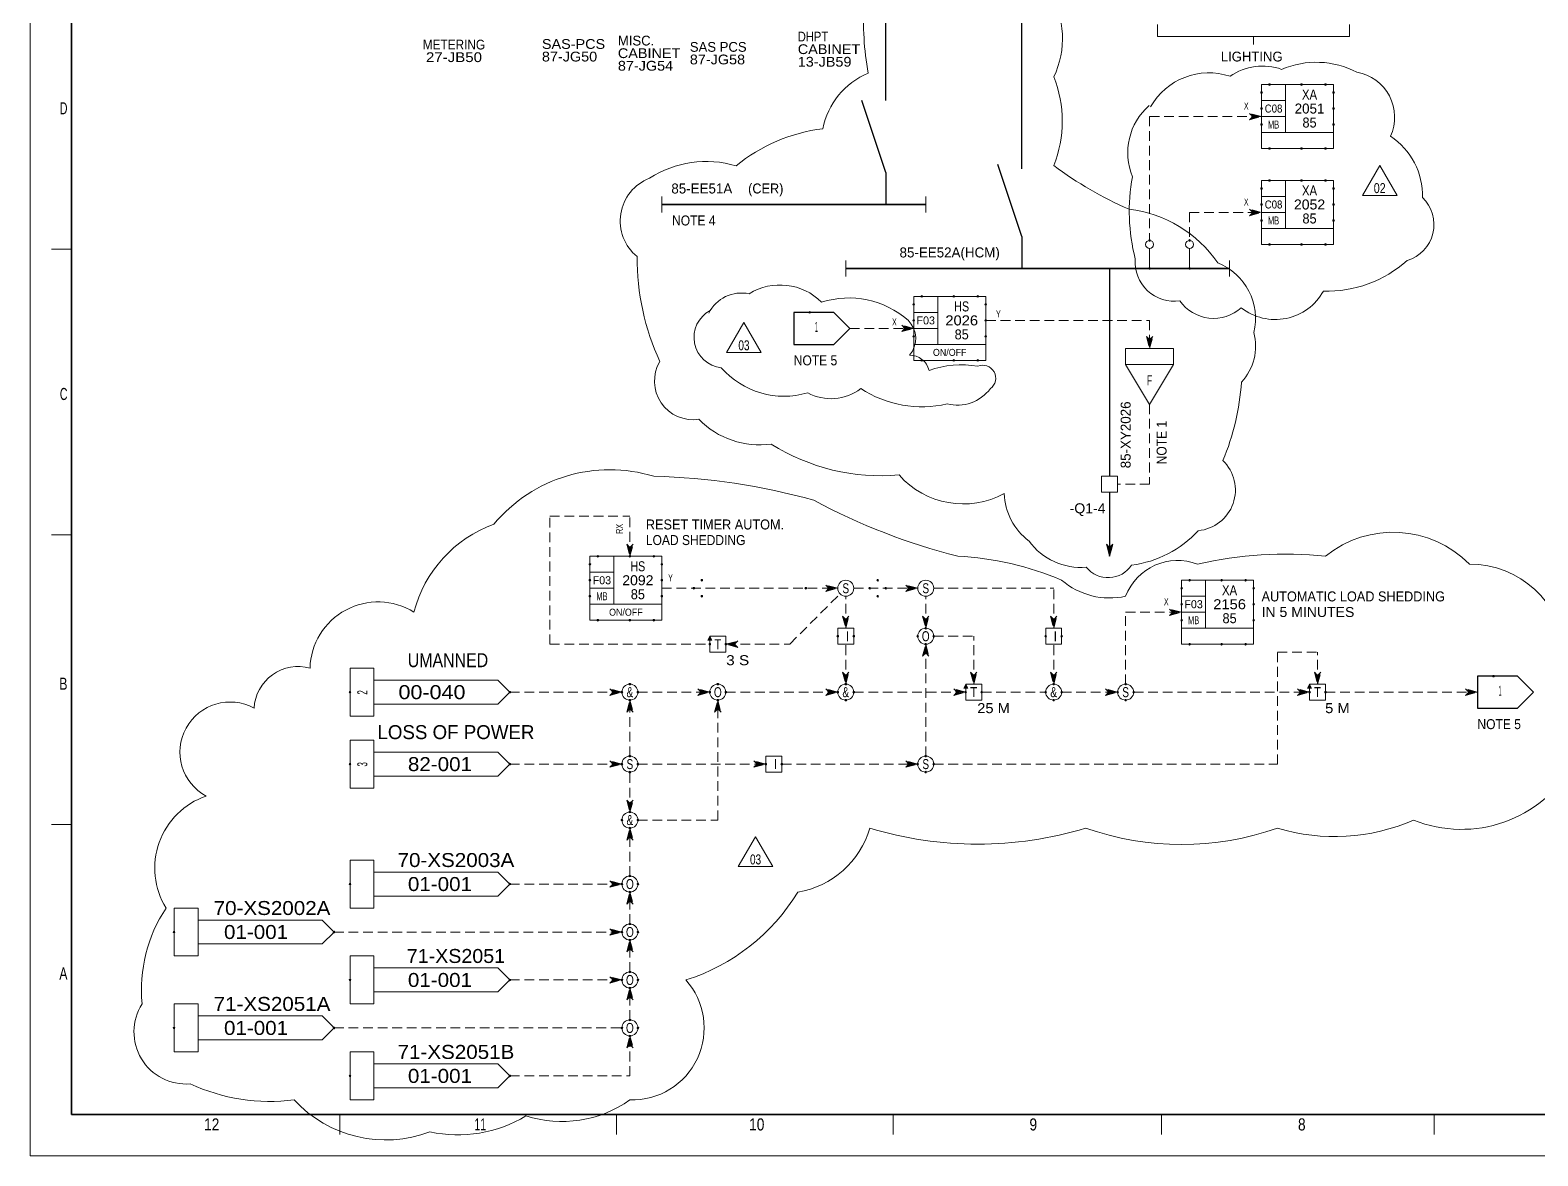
# Model space of a CAD drawing. Header units: millimetres. Extents: x 0 to 841, y 0 to 594.
# Drawn here: x 0 to 377.1, y 0 to 281.6 of the extents above; entities that cross this region are included whole.
import ezdxf
from ezdxf.enums import TextEntityAlignment as Align

# ---------------------------------------------------------------- set-up
doc = ezdxf.new("R2010")
doc.units = ezdxf.units.MM
doc.header["$LTSCALE"] = 0.81
doc.header["$PDMODE"] = 32
doc.header["$PDSIZE"] = 0.405
doc.linetypes.add('MEDIUM_DASHED', pattern=[4.5, 3, -1.5])
for name, color, linetype, lineweight in [('1', 7, 'Continuous', 13), ('12', 7, 'Continuous', 13), ('34', 7, 'Continuous', 25), ('46', 7, 'MEDIUM_DASHED', 13), ('47', 7, 'Continuous', 13), ('48', 7, 'Continuous', 13), ('49', 7, 'Continuous', 13), ('50', 7, 'Continuous', 13), ('51', 7, 'Continuous', 13), ('9', 7, 'Continuous', 13)]:
    doc.layers.add(name, color=color, linetype=linetype, lineweight=lineweight)
doc.layers.add('45', color=7, linetype='Continuous')

msp = doc.modelspace()

# ---------------------------------------------------------------- linework, layer by layer
at = {"layer": '1'}
for p, q in [((10.3331, 226.8378), (5.3213, 226.8378)), ((10.3331, 155.3567), (5.3213, 155.3567)), ((10.3331, 82.8693), (5.3213, 82.8693)), ((77.4913, 10.3819), (77.4913, 5.348)), ((146.6543, 10.3819), (146.6543, 5.348)), ((215.8173, 10.3819), (215.8173, 5.348)), ((282.9756, 10.3819), (282.9756, 5.348)), ((351.1362, 10.3819), (351.1362, 5.348))]:
    msp.add_line(p, q, dxfattribs=at)
at = {"layer": '1', "lineweight": 25}
msp.add_line((10.3331, 10.3819), (10.3331, 156.3638), dxfattribs=at)
at = {"layer": '1', "lineweight": 35}
msp.add_line((648.9504, 10.3819), (10.3331, 10.3819), dxfattribs=at)
msp.add_lwpolyline([(829.263, 112.0142), (829.263, 582.2276), (10.3331, 582.2276), (10.3331, 10.3819)], dxfattribs=at)
at = {"layer": '12', "lineweight": 25}
for p, q in [((214, 264), (214, 466)), ((248, 246.9102), (248, 466)), ((214, 246), (208, 264)), ((214, 246), (214, 238)), ((248, 230), (242, 248)), ((248, 230), (248, 222)), ((270, 222), (270, 170)), ((270, 166), (270, 150))]:
    msp.add_line(p, q, dxfattribs=at)
at = {"layer": '12'}
for p, q in [((306, 280), (306, 278)), ((158, 240), (158, 236)), ((224, 240), (224, 236)), ((204, 224), (204, 220)), ((300, 224), (300, 220)), ((300, 224), (300, 220))]:
    msp.add_line(p, q, dxfattribs=at)
at = {"layer": '12', "lineweight": 35}
for p, q in [((158, 238), (224, 238)), ((204, 222), (300, 222))]:
    msp.add_line(p, q, dxfattribs=at)
at = {"layer": '12', "linetype": 'MEDIUM_DASHED'}
for p, q in [((280, 188), (280, 168)), ((280, 168), (272, 168))]:
    msp.add_line(p, q, dxfattribs=at)
at = {"layer": '12'}
for points in [[(0, 594), (841, 594), (841, 0), (0, 0)], [(274, 202), (286, 202), (286, 198), (274, 198)], [(268, 170), (271, 170), (272, 170), (272, 166), (268, 166)], [(268, 170), (271, 170), (272, 170), (272, 166), (268, 166)]]:
    msp.add_lwpolyline(points, close=True, dxfattribs=at)
for points in [[(282, 283), (282, 280), (330, 280), (330, 283)], [(286, 198), (280, 188), (274, 198)]]:
    msp.add_lwpolyline(points, dxfattribs=at)
at = {"layer": '12', "lineweight": 25}
for points in [[(191, 211), (191, 203), (201, 203), (205, 207), (201, 211)], [(362, 120), (362, 112), (372, 112), (376, 116), (372, 120)]]:
    msp.add_lwpolyline(points, close=True, dxfattribs=at)
at = {"layer": '12'}
for p in [(195, 211), (366, 120)]:
    msp.add_point(p, dxfattribs=at)
at = {"layer": '34'}
for points in [[(270, 150), (270.8, 153), (270, 152.2), (269.2, 153)], [(270, 150.4), (270.6, 152.6), (270, 152), (269.4, 152.6)], [(270, 150.8), (270.4, 152.2), (270, 151.8), (269.6, 152.2)], [(270, 151.2), (270.2, 151.8), (270, 151.6), (269.8, 151.8)]]:
    msp.add_lwpolyline(points, close=True, dxfattribs=at)
at = {"layer": '46'}
for p, q in [((280, 259.9906), (280, 229)), ((280, 259.9906), (308, 259.9906)), ((290, 235.9906), (290, 229)), ((290, 235.9906), (308, 235.9906)), ((239.0882, 209), (280, 209)), ((205, 207), (221, 207)), ((130, 160), (150, 160)), ((130, 128), (130, 160)), ((150, 150), (150, 160)), ((158, 142), (202, 142)), ((204, 132), (204, 140)), ((206, 142), (222, 142)), ((224, 132), (224, 140)), ((226, 142), (256, 142)), ((256, 132), (256, 142)), ((226, 130), (236, 130)), ((236, 118), (236, 130)), ((130, 128), (170, 128)), ((204, 118), (204, 128)), ((224, 100), (224, 128)), ((256, 118), (256, 128)), ((312, 126), (322, 126)), ((322, 118), (322, 126)), ((120, 116), (148, 116)), ((172, 84), (172, 114)), ((206, 116), (232, 116)), ((238, 116), (254, 116)), ((258, 116), (272, 116)), ((276, 116), (320, 116)), ((120, 98), (148, 98)), ((150, 86), (150, 96)), ((188, 98), (222, 98)), ((152, 84), (172, 84)), ((150, 70), (150, 82)), ((120, 68), (148, 68)), ((150, 58), (150, 66)), ((76, 56), (148, 56)), ((150, 46), (150, 54)), ((120, 44), (148, 44)), ((150, 34), (150, 42)), ((76, 32), (148, 32)), ((150, 20), (150, 28)), ((120, 20), (150, 20))]:
    msp.add_line(p, q, dxfattribs=at)
for points in [[(308, 260), (305, 260.8), (305.8, 260), (305, 259.2)], [(307.6, 260), (305.4, 260.6), (306, 260), (305.4, 259.4)], [(307.2, 260), (305.8, 260.4), (306.2, 260), (305.8, 259.6)], [(306.8, 260), (306.2, 260.2), (306.4, 260), (306.2, 259.8)], [(308, 236), (305, 236.8), (305.8, 236), (305, 235.2)], [(307.6, 236), (305.4, 236.6), (306, 236), (305.4, 235.4)], [(307.2, 236), (305.8, 236.4), (306.2, 236), (305.8, 235.6)], [(306.8, 236), (306.2, 236.2), (306.4, 236), (306.2, 235.8)], [(221, 207), (218, 207.8), (218.8, 207), (218, 206.2)], [(220.6, 207), (218.4, 207.6), (219, 207), (218.4, 206.4)], [(220.2, 207), (218.8, 207.4), (219.2, 207), (218.8, 206.6)], [(219.8, 207), (219.2, 207.2), (219.4, 207), (219.2, 206.8)], [(280, 202.4), (280.6, 204.6), (280, 204), (279.4, 204.6)], [(280, 202.8), (280.4, 204.2), (280, 203.8), (279.6, 204.2)], [(280, 203.2), (280.2, 203.8), (280, 203.6), (279.8, 203.8)], [(150, 150), (150.8, 153), (150, 152.2), (149.2, 153)], [(150, 150.4), (150.6, 152.6), (150, 152), (149.4, 152.6)], [(150, 150.8), (150.4, 152.2), (150, 151.8), (149.6, 152.2)], [(150, 151.2), (150.2, 151.8), (150, 151.6), (149.8, 151.8)], [(202, 142), (199, 142.8), (199.8, 142), (199, 141.2)], [(201.6, 142), (199.4, 142.6), (200, 142), (199.4, 141.4)], [(201.2, 142), (199.8, 142.4), (200.2, 142), (199.8, 141.6)], [(200.8, 142), (200.2, 142.2), (200.4, 142), (200.2, 141.8)], [(222, 142), (219, 142.8), (219.8, 142), (219, 141.2)], [(221.6, 142), (219.4, 142.6), (220, 142), (219.4, 141.4)], [(221.2, 142), (219.8, 142.4), (220.2, 142), (219.8, 141.6)], [(220.8, 142), (220.2, 142.2), (220.4, 142), (220.2, 141.8)], [(288, 136), (285, 136.8), (285.8, 136), (285, 135.2)], [(287.6, 136), (285.4, 136.6), (286, 136), (285.4, 135.4)], [(287.2, 136), (285.8, 136.4), (286.2, 136), (285.8, 135.6)], [(286.8, 136), (286.2, 136.2), (286.4, 136), (286.2, 135.8)], [(204, 132), (204.8, 135), (204, 134.2), (203.2, 135)], [(204, 132.4), (204.6, 134.6), (204, 134), (203.4, 134.6)], [(204, 132.8), (204.4, 134.2), (204, 133.8), (203.6, 134.2)], [(204, 133.2), (204.2, 133.8), (204, 133.6), (203.8, 133.8)], [(224, 132), (224.8, 135), (224, 134.2), (223.2, 135)], [(224, 132.4), (224.6, 134.6), (224, 134), (223.4, 134.6)], [(224, 132.8), (224.4, 134.2), (224, 133.8), (223.6, 134.2)], [(224, 133.2), (224.2, 133.8), (224, 133.6), (223.8, 133.8)], [(256, 132), (256.8, 135), (256, 134.2), (255.2, 135)], [(256, 132.4), (256.6, 134.6), (256, 134), (255.4, 134.6)], [(256, 132.8), (256.4, 134.2), (256, 133.8), (255.6, 134.2)], [(256, 133.2), (256.2, 133.8), (256, 133.6), (255.8, 133.8)], [(174, 128), (177, 128.8), (176.2, 128), (177, 127.2)], [(174.4, 128), (176.6, 128.6), (176, 128), (176.6, 127.4)], [(174.8, 128), (176.2, 128.4), (175.8, 128), (176.2, 127.6)], [(175.2, 128), (175.8, 128.2), (175.6, 128), (175.8, 127.8)], [(224, 128), (224.8, 125), (224, 125.8), (223.2, 125)], [(224, 127.6), (224.6, 125.4), (224, 126), (223.4, 125.4)], [(224, 127.2), (224.4, 125.8), (224, 126.2), (223.6, 125.8)], [(224, 126.8), (224.2, 126.2), (224, 126.4), (223.8, 126.2)], [(204, 118), (204.8, 121), (204, 120.2), (203.2, 121)], [(236, 118), (236.8, 121), (236, 120.2), (235.2, 121)], [(256, 118), (256.8, 121), (256, 120.2), (255.2, 121)], [(322, 118), (322.8, 121), (322, 120.2), (321.2, 121)], [(204, 118.4), (204.6, 120.6), (204, 120), (203.4, 120.6)], [(204, 118.8), (204.4, 120.2), (204, 119.8), (203.6, 120.2)], [(204, 119.2), (204.2, 119.8), (204, 119.6), (203.8, 119.8)], [(236, 118.4), (236.6, 120.6), (236, 120), (235.4, 120.6)], [(236, 118.8), (236.4, 120.2), (236, 119.8), (235.6, 120.2)], [(236, 119.2), (236.2, 119.8), (236, 119.6), (235.8, 119.8)], [(256, 118.4), (256.6, 120.6), (256, 120), (255.4, 120.6)], [(256, 118.8), (256.4, 120.2), (256, 119.8), (255.6, 120.2)], [(256, 119.2), (256.2, 119.8), (256, 119.6), (255.8, 119.8)], [(322, 118.4), (322.6, 120.6), (322, 120), (321.4, 120.6)], [(322, 118.8), (322.4, 120.2), (322, 119.8), (321.6, 120.2)], [(322, 119.2), (322.2, 119.8), (322, 119.6), (321.8, 119.8)], [(148, 116), (145, 116.8), (145.8, 116), (145, 115.2)], [(147.6, 116), (145.4, 116.6), (146, 116), (145.4, 115.4)], [(147.2, 116), (145.8, 116.4), (146.2, 116), (145.8, 115.6)], [(146.8, 116), (146.2, 116.2), (146.4, 116), (146.2, 115.8)], [(150, 113.6), (150.6, 111.4), (150, 112), (149.4, 111.4)], [(150, 113.2), (150.4, 111.8), (150, 112.2), (149.6, 111.8)], [(169.6, 116), (167.4, 116.6), (168, 116), (167.4, 115.4)], [(169.2, 116), (167.8, 116.4), (168.2, 116), (167.8, 115.6)], [(168.8, 116), (168.2, 116.2), (168.4, 116), (168.2, 115.8)], [(172, 114), (172.8, 111), (172, 111.8), (171.2, 111)], [(172, 113.6), (172.6, 111.4), (172, 112), (171.4, 111.4)], [(172, 113.2), (172.4, 111.8), (172, 112.2), (171.6, 111.8)], [(201.6, 116), (199.4, 116.6), (200, 116), (199.4, 115.4)], [(201.2, 116), (199.8, 116.4), (200.2, 116), (199.8, 115.6)], [(200.8, 116), (200.2, 116.2), (200.4, 116), (200.2, 115.8)], [(234, 116), (231, 116.8), (231.8, 116), (231, 115.2)], [(233.6, 116), (231.4, 116.6), (232, 116), (231.4, 115.4)], [(233.2, 116), (231.8, 116.4), (232.2, 116), (231.8, 115.6)], [(232.8, 116), (232.2, 116.2), (232.4, 116), (232.2, 115.8)], [(272, 116), (269, 116.8), (269.8, 116), (269, 115.2)], [(271.6, 116), (269.4, 116.6), (270, 116), (269.4, 115.4)], [(271.2, 116), (269.8, 116.4), (270.2, 116), (269.8, 115.6)], [(270.8, 116), (270.2, 116.2), (270.4, 116), (270.2, 115.8)], [(320, 116), (317, 116.8), (317.8, 116), (317, 115.2)], [(319.6, 116), (317.4, 116.6), (318, 116), (317.4, 115.4)], [(319.2, 116), (317.8, 116.4), (318.2, 116), (317.8, 115.6)], [(318.8, 116), (318.2, 116.2), (318.4, 116), (318.2, 115.8)], [(362, 116), (359, 116.8), (359.8, 116), (359, 115.2)], [(361.6, 116), (359.4, 116.6), (360, 116), (359.4, 115.4)], [(361.6, 116), (359.4, 116.6), (360, 116), (359.4, 115.4)], [(361.2, 116), (359.8, 116.4), (360.2, 116), (359.8, 115.6)], [(361.2, 116), (359.8, 116.4), (360.2, 116), (359.8, 115.6)], [(360.8, 116), (360.2, 116.2), (360.4, 116), (360.2, 115.8)], [(360.8, 116), (360.2, 116.2), (360.4, 116), (360.2, 115.8)], [(150, 112.8), (150.2, 112.2), (150, 112.4), (149.8, 112.2)], [(172, 112.8), (172.2, 112.2), (172, 112.4), (171.8, 112.2)], [(148, 98), (145, 98.8), (145.8, 98), (145, 97.2)], [(147.6, 98), (145.4, 98.6), (146, 98), (145.4, 97.4)], [(147.2, 98), (145.8, 98.4), (146.2, 98), (145.8, 97.6)], [(146.8, 98), (146.2, 98.2), (146.4, 98), (146.2, 97.8)], [(183.6, 98), (181.4, 98.6), (182, 98), (181.4, 97.4)], [(183.2, 98), (181.8, 98.4), (182.2, 98), (181.8, 97.6)], [(182.8, 98), (182.2, 98.2), (182.4, 98), (182.2, 97.8)], [(222, 98), (219, 98.8), (219.8, 98), (219, 97.2)], [(221.6, 98), (219.4, 98.6), (220, 98), (219.4, 97.4)], [(221.2, 98), (219.8, 98.4), (220.2, 98), (219.8, 97.6)], [(220.8, 98), (220.2, 98.2), (220.4, 98), (220.2, 97.8)], [(150, 86), (150.8, 89), (150, 88.2), (149.2, 89)], [(150, 86.4), (150.6, 88.6), (150, 88), (149.4, 88.6)], [(150, 86.8), (150.4, 88.2), (150, 87.8), (149.6, 88.2)], [(150, 87.2), (150.2, 87.8), (150, 87.6), (149.8, 87.8)], [(150, 82), (150.8, 79), (150, 79.8), (149.2, 79)], [(150, 81.6), (150.6, 79.4), (150, 80), (149.4, 79.4)], [(150, 81.2), (150.4, 79.8), (150, 80.2), (149.6, 79.8)], [(150, 80.8), (150.2, 80.2), (150, 80.4), (149.8, 80.2)], [(148, 68), (145, 68.8), (145.8, 68), (145, 67.2)], [(147.6, 68), (145.4, 68.6), (146, 68), (145.4, 67.4)], [(147.2, 68), (145.8, 68.4), (146.2, 68), (145.8, 67.6)], [(146.8, 68), (146.2, 68.2), (146.4, 68), (146.2, 67.8)], [(150, 66), (150.8, 63), (150, 63.8), (149.2, 63)], [(150, 65.6), (150.6, 63.4), (150, 64), (149.4, 63.4)], [(150, 65.2), (150.4, 63.8), (150, 64.2), (149.6, 63.8)], [(150, 64.8), (150.2, 64.2), (150, 64.4), (149.8, 64.2)], [(148, 56), (145, 56.8), (145.8, 56), (145, 55.2)], [(147.6, 56), (145.4, 56.6), (146, 56), (145.4, 55.4)], [(147.2, 56), (145.8, 56.4), (146.2, 56), (145.8, 55.6)], [(146.8, 56), (146.2, 56.2), (146.4, 56), (146.2, 55.8)], [(150, 54), (150.8, 51), (150, 51.8), (149.2, 51)], [(150, 53.6), (150.6, 51.4), (150, 52), (149.4, 51.4)], [(150, 53.2), (150.4, 51.8), (150, 52.2), (149.6, 51.8)], [(150, 52.8), (150.2, 52.2), (150, 52.4), (149.8, 52.2)], [(148, 44), (145, 44.8), (145.8, 44), (145, 43.2)], [(147.6, 44), (145.4, 44.6), (146, 44), (145.4, 43.4)], [(147.2, 44), (145.8, 44.4), (146.2, 44), (145.8, 43.6)], [(146.8, 44), (146.2, 44.2), (146.4, 44), (146.2, 43.8)], [(150, 42), (150.8, 39), (150, 39.8), (149.2, 39)], [(150, 41.6), (150.6, 39.4), (150, 40), (149.4, 39.4)], [(150, 41.2), (150.4, 39.8), (150, 40.2), (149.6, 39.8)], [(150, 40.8), (150.2, 40.2), (150, 40.4), (149.8, 40.2)], [(150, 30), (150.8, 27), (150, 27.8), (149.2, 27)], [(150, 29.6), (150.6, 27.4), (150, 28), (149.4, 27.4)], [(150, 29.2), (150.4, 27.8), (150, 28.2), (149.6, 27.8)], [(150, 28.8), (150.2, 28.2), (150, 28.4), (149.8, 28.2)]]:
    msp.add_lwpolyline(points, close=True, dxfattribs=at)
for points in [[(280, 209), (280, 202), (280.8, 205), (280, 204.2), (279.2, 205), (280, 202)], [(174, 128), (189.978, 128), (202.5748, 140.5969)], [(274, 118), (274, 136), (286, 136)], [(226, 98), (312, 98), (312, 126)], [(150, 100), (150, 114), (150.8, 111), (150, 111.8), (149.2, 111), (150, 114)], [(152, 116), (170, 116), (167, 116.8), (167.8, 116), (167, 115.2), (170, 116)], [(174, 116), (202, 116), (199, 116.8), (199.8, 116), (199, 115.2), (202, 116)], [(324, 116), (362, 116), (359, 116.8), (359.8, 116), (359, 115.2), (362, 116)], [(152, 98), (184, 98), (181, 98.8), (181.8, 98), (181, 97.2), (184, 98)]]:
    msp.add_lwpolyline(points, dxfattribs=at)
at = {"layer": '47'}
for p, q in [((280, 222), (280, 227)), ((290, 222), (290, 227))]:
    msp.add_line(p, q, dxfattribs=at)
for centre in [(279.9999, 228), (289.9999, 228)]:
    msp.add_circle(centre, 1, dxfattribs=at)
for p in [(280, 229), (290, 229), (280, 222), (290, 222)]:
    msp.add_point(p, dxfattribs=at)
at = {"layer": '48'}
for p, q in [((314, 268), (314, 256)), ((308, 264), (314, 264)), ((308, 260), (314, 260)), ((314, 244), (314, 232)), ((308, 240), (314, 240)), ((308, 236), (314, 236)), ((227, 215), (227, 203)), ((221, 211), (227, 211)), ((221, 207), (227, 207)), ((146, 150), (146, 138)), ((140, 146), (146, 146)), ((294, 144), (294, 132)), ((140, 142), (146, 142)), ((288, 140), (294, 140)), ((288, 136), (294, 136))]:
    msp.add_line(p, q, dxfattribs=at)
for points in [[(308, 268), (326, 268), (326, 256), (308, 256)], [(308, 244), (326, 244), (326, 232), (308, 232)], [(221, 215), (239, 215), (239, 203), (221, 203)], [(140, 150), (158, 150), (158, 138), (140, 138)], [(288, 144), (306, 144), (306, 132), (288, 132)], [(202, 128), (206, 128), (206, 132), (202, 132)], [(254, 128), (258, 128), (258, 132), (254, 132)], [(170, 130), (169.5, 129), (170.5, 129)], [(170, 126), (174, 126), (174, 130), (170, 130)], [(234, 118), (233.5, 117), (234.5, 117)], [(234, 114), (238, 114), (238, 118), (234, 118)], [(320, 118), (319.5, 117), (320.5, 117)], [(320, 114), (324, 114), (324, 118), (320, 118)], [(184, 96), (188, 96), (188, 100), (184, 100)]]:
    msp.add_lwpolyline(points, close=True, dxfattribs=at)
for points in [[(308, 256), (308, 252), (326, 252), (326, 256)], [(308, 232), (308, 228), (326, 228), (326, 232)], [(221, 203), (221, 199), (239, 199), (239, 203)], [(140, 138), (140, 134), (158, 134), (158, 138)], [(288, 132), (288, 128), (306, 128), (306, 132)], [(169.6378, 129.1024), (170.0315, 129.7323), (170.3465, 129.1024), (169.7953, 129.1024), (170.0315, 129.4961), (170.189, 129.1811), (169.9528, 129.1811)], [(233.6378, 117.1024), (234.0315, 117.7323), (234.3465, 117.1024), (233.7953, 117.1024), (234.0315, 117.4961), (234.189, 117.1811), (233.9528, 117.1811)], [(319.6378, 117.1024), (320.0315, 117.7323), (320.3465, 117.1024), (319.7953, 117.1024), (320.0315, 117.4961), (320.189, 117.1811), (319.9528, 117.1811)]]:
    msp.add_lwpolyline(points, dxfattribs=at)
for centre in [(204, 142), (224, 142), (224, 130), (150, 116), (172, 116), (204, 116), (256, 116), (274, 116), (150, 98), (224, 98), (150, 84), (150, 68), (150, 56), (150, 44), (150, 32)]:
    msp.add_circle(centre, 2, dxfattribs=at)
for p in [(310, 268), (318, 268), (324, 268), (308, 266), (326, 266), (308, 262), (326, 262), (308, 258), (326, 258), (310, 252), (318, 252), (324, 252), (308, 242), (310, 244), (318, 244), (324, 244), (326, 242), (308, 238), (326, 238), (308, 234), (326, 234), (310, 228), (318, 228), (324, 228), (223, 215), (231, 215), (237, 215), (221, 213), (239, 213), (221, 209), (239, 209), (221, 205), (239, 205), (223, 199), (231, 199), (237, 199), (140, 148), (142, 150), (150, 150), (156, 150), (158, 148), (140, 144), (158, 144), (168, 144), (212, 144), (290, 144), (298, 144), (304, 144), (140, 140), (158, 140), (166, 142), (168, 140), (194, 142), (210, 142), (212, 140), (214, 142), (288, 142), (306, 142), (288, 138), (306, 138), (142, 134), (150, 134), (156, 134), (224, 132), (288, 134), (306, 134), (202, 130), (206, 130), (222, 130), (226, 130), (254, 130), (258, 130), (170, 128), (174, 128), (224, 128), (290, 128), (298, 128), (304, 128), (150, 118), (172, 118), (204, 118), (256, 118), (274, 118), (148, 116), (150, 114), (152, 116), (170, 116), (172, 114), (174, 116), (202, 116), (204, 114), (206, 116), (234, 116), (238, 116), (254, 116), (256, 114), (258, 116), (272, 116), (274, 114), (276, 116), (320, 116), (324, 116), (148, 98), (150, 100), (152, 98), (184, 98), (188, 98), (222, 98), (224, 100), (226, 98), (150, 96), (224, 96), (148, 84), (150, 86), (152, 84), (150, 82), (148, 68), (150, 70), (152, 68), (150, 66), (150, 58), (148, 56), (150, 54), (152, 56), (150, 46), (148, 44), (150, 42), (152, 44), (150, 34), (148, 32), (150, 30), (152, 32)]:
    msp.add_point(p, dxfattribs=at)
at = {"layer": '49'}
for p, q in [((86, 122), (80, 122)), ((86, 110), (86, 122)), ((117, 119), (86, 119)), ((117, 113), (86, 113)), ((86, 104), (80, 104)), ((86, 92), (86, 104)), ((117, 101), (86, 101)), ((117, 95), (86, 95)), ((86, 74), (80, 74)), ((86, 62), (86, 74)), ((117, 71), (86, 71)), ((117, 65), (86, 65)), ((42, 62), (36, 62)), ((42, 50), (42, 62)), ((73, 59), (42, 59)), ((73, 53), (42, 53)), ((86, 50), (80, 50)), ((86, 38), (86, 50)), ((117, 47), (86, 47)), ((42, 38), (36, 38)), ((42, 26), (42, 38)), ((117, 41), (86, 41)), ((73, 35), (42, 35)), ((73, 29), (42, 29)), ((86, 26), (80, 26)), ((86, 14), (86, 26)), ((117, 23), (86, 23)), ((117, 17), (86, 17))]:
    msp.add_line(p, q, dxfattribs=at)
for points in [[(80, 122), (80, 110), (86, 110)], [(117, 119), (120, 116), (117, 113)], [(80, 104), (80, 92), (86, 92)], [(117, 101), (120, 98), (117, 95)], [(80, 74), (80, 62), (86, 62)], [(117, 71), (120, 68), (117, 65)], [(36, 62), (36, 50), (42, 50)], [(73, 59), (76, 56), (73, 53)], [(80, 50), (80, 38), (86, 38)], [(117, 47), (120, 44), (117, 41)], [(36, 38), (36, 26), (42, 26)], [(73, 35), (76, 32), (73, 29)], [(80, 26), (80, 14), (86, 14)], [(117, 23), (120, 20), (117, 17)]]:
    msp.add_lwpolyline(points, dxfattribs=at)
for p in [(80, 116), (120, 116), (80, 98), (120, 98), (80, 68), (120, 68), (36, 56), (76, 56), (80, 44), (120, 44), (36, 32), (76, 32), (80, 20), (120, 20)]:
    msp.add_point(p, dxfattribs=at)
at = {"layer": '50'}
for points in [[(337.5449, 247.7882), (333.215, 240.2882), (341.8748, 240.2882)], [(178.5299, 208.4646), (174.2, 200.9646), (182.8598, 200.9646)], [(181.4425, 79.8472), (177.1126, 72.3472), (185.7724, 72.3472)]]:
    msp.add_lwpolyline(points, close=True, dxfattribs=at)
at = {"layer": '51'}
for centre, radius, start, end in [((235.858, 279.5556), 22.3482, 334.49869, 31.08516), ((283.6745, 284.05), 75.2419, 176.65754, 190.07349), ((308.2716, 258.3626), 14.2575, 70.53031, 124.86606), ((321.6979, 251.4472), 22.1285, 62.67833, 113.07829), ((217.1849, 253.1141), 19.3288, 113.12869, 168.53971), ((228.0218, 258.8377), 30.1251, 338.38682, 21.61318), ((294.8199, 254.2126), 16.7113, 71.50461, 150.71587), ((329.8432, 259.8526), 11.4329, 335.22504, 79.8674), ((290.2268, 250.9184), 15.6965, 131.16182, 202.36431), ((203.5793, 214.5831), 42.7063, 97.18018, 129.22862), ((330.4191, 240.1682), 17.831, 358.53928, 56.64211), ((169.0898, 222.6465), 26.1128, 73.35129, 122.91341), ((312.1162, 322.6653), 93.5915, 233.18182, 246.53754), ((159.0916, 233.8562), 11.5024, 111.36676, 230.69293), ((322.6549, 236.2349), 47.7453, 169.48766, 194.39423), ((341.7916, 232.9735), 9.3309, 286.28629, 46.24859), ((271.2175, 205.7505), 31.2734, 34.34277, 83.32441), ((214.3826, 224.7529), 62.5778, 179.81404, 204.59137), ((286.1375, 223.5586), 9.7626, 175.25731, 278.42187), ((291.4885, 209.4516), 15.0059, 346.45479, 68.29036), ((324.4985, 245.9409), 29.6152, 268.03935, 312.24365), ((177.9165, 206.7182), 9.1444, 77.89285, 153.6584), ((187.5796, 203.163), 14.7017, 45.04157, 121.79088), ((311.416, 223.0101), 13.7883, 231.91536, 331.08404), ((173.6802, 204.7547), 7.627, 118.2486, 263.82724), ((204.7678, 192.1785), 22.4428, 48.67192, 107.63747), ((296.014, 219.8458), 10.3287, 215.13669, 311.89356), ((215.1, 204.485), 6.3888, 319.20973, 45.37021), ((293.1717, 202.5823), 13.3342, 317.36382, 14.57125), ((220.0081, 195.3774), 4.9343, 12.84359, 90.82633), ((165.8212, 193.819), 9.6696, 149.60429, 278.70019), ((188.5433, 210.8127), 20.7855, 221.01563, 286.59734), ((232.857, 174.4245), 23.4691, 79.77229, 110.02863), ((238.2747, 194.551), 3.2223, 305.86634, 112.83543), ((240.9771, 197.8759), 62.1548, 337.34857, 356.00957), ((200.3008, 201.616), 12.2005, 241.50753, 307.52297), ((223.0812, 215.5978), 28.2012, 237.02459, 282.8485), ((231.8683, 198.1612), 10.3683, 255.95662, 323.12682), ((182.4076, 198.9345), 21.0725, 224.13508, 278.00578), ((212.8264, 221.672), 51.5435, 237.77682, 275.01476), ((291.2179, 166.5846), 10.2357, 275.2026, 45.9274), ((145, 134), 37.6431, 73.00918, 140.38931), ((152.6923, 11.6154), 158.4192, 74.13486, 88.80361), ((233.4171, 184.5919), 21.5001, 221.57011, 298.40843), ((271.75, 305.5), 160.5002, 241.83827, 255.66072), ((259.0827, 166.1827), 15.4449, 181.86182, 233.23064), ((126.7778, 128.1111), 31.7727, 109.82904, 165.62358), ((272.0006, 174.9583), 27.3968, 277.32544, 317.33436), ((340.9032, 129.2581), 26.7572, 44.46271, 129.17762), ((262.7694, 163.1784), 15.9685, 215.91948, 274.93394), ((228.5, 75.5), 74.5822, 66.70054, 87.31023), ((269.6298, 151.6729), 7.0357, 218.74981, 326.45677), ((287, 135), 13.9284, 68.96249, 158.96249), ((314, 53), 97.5141, 84.11401, 103.03866), ((360.1538, 124.0769), 23.9236, 4.61065, 90.36846), ((270, 158), 18.4391, 229.39871, 282.52881), ((87, 121.5714), 17.0054, 58.04564, 178.55587), ((67, 111.4), 11.0163, 74.19749, 176.87787), ((50, 101), 12.53, 61.38954, 241.38954), ((358, 113.8571), 32.1784, 248.10412, 330.47597), ((50.2, 72), 19.0379, 109.00598, 211.68637), ((326.3077, 128.7692), 48.9088, 252.99003, 293.74289), ((188.4286, 88.1429), 22.429, 279.16235, 344.10473), ((237, 171), 93.0054, 253.12374, 286.87627), ((288, 150), 72.111, 250.55996, 289.44003), ((148.8261, 92.1304), 50.4657, 287.49832, 328.81614), ((65, 41.5), 37.1652, 146.52372, 185.40379), ((150.5714, 32), 18.0091, 268.1817, 41.78452), ((39, 31), 13.0384, 147.52881, 274.39871), ((60, 61.5), 47.8775, 245.30844, 277.19923), ((88.9459, 35.2703), 31.288, 222.82968, 290.68928), ((133, 38), 29.4109, 252.18111, 305.31121), ((107, 38), 32.7567, 257.66091, 301.26373)]:
    msp.add_arc(centre, radius, start, end, dxfattribs=at)
at = {"layer": '9'}
msp.add_lwpolyline([(0, 0), (841, 0), (841, 594), (0, 594)], close=True, dxfattribs=at)

# ---------------------------------------------------------------- texts
at = {"layer": '1'}
for s, width, p in [('D', 0.65, (9.3283, 260.5646)), ('C', 0.65, (9.3283, 189.0835)), ('B', 0.75, (9.3283, 116.5961)), ('A', 0.75, (9.3283, 44.1087))]:
    msp.add_text(s, height=3.02, dxfattribs=dict(at, width=width)).set_placement(p, align=Align.RIGHT)
for s, width, p in [('12', 0.85, (45.4146, 6.3543)), ('11', 0.65, (112.5772, 6.3543)), ('10', 0.85, (181.7358, 6.3543)), ('9', 0.85, (250.9051, 6.3543)), ('8', 0.85, (318.0634, 6.3543))]:
    msp.add_text(s, height=3.02, dxfattribs=dict(at, width=width)).set_placement(p, align=Align.CENTER)
at = {"layer": '12'}
for s, height, width, p in [('METERING', 2.45, 0.9, (106, 276.7748)), ('27-JB50', 2.45, 1.15, (106, 273.6244)), ('(CER)', 2.5, 0.95, (183.9921, 240.7496)), ('NOTE 4', 2.5, 0.9, (165.9921, 232.7496)), ('1', 2.5, 0.35, (196.6583, 206.126)), ('F', 2.5, 0.65, (280.0004, 192.7496)), ('1', 2.5, 0.35, (367.6614, 115.1276))]:
    msp.add_text(s, height=height, dxfattribs=dict(at, width=width)).set_placement(p, align=Align.CENTER)
for s, height, width, p in [('SAS-PCS ', 2.45, 1.1, (128, 276.9252)), ('DHPT', 2.45, 0.85, (192, 278.7748)), ('87-JG50', 2.45, 1.1, (128, 273.7748)), ('CABINET ', 2.45, 1.1, (147, 274.6244)), ('87-JG58', 2.45, 1.1, (165, 273.0504)), ('CABINET ', 2.45, 1.1, (192, 275.626)), ('87-JG54', 2.45, 1.1, (147, 271.4756)), ('13-JB59', 2.45, 1.1, (192, 272.4772)), ('NOTE 5', 2.5, 0.9, (190.9969, 197.748)), ('-Q1-4', 2.5, 1.05, (260, 160.7496)), ('RESET TIMER AUTOM.', 2.5, 0.95, (154, 156.7)), ('LOAD SHEDDING', 2.5, 0.9, (154, 152.8)), ('AUTOMATIC LOAD SHEDDING', 2.5, 0.95, (308, 138.7)), ('IN 5 MINUTES', 2.5, 1.05, (308, 134.8)), ('NOTE 5', 2.5, 0.9, (362, 106.7496))]:
    msp.add_text(s, height=height, dxfattribs=dict(at, width=width)).set_placement(p)
for s, p in [('MISC.', (147, 277.774)), ('SAS PCS', (165, 276.1992)), ('LIGHTING', (297.8, 273.7756))]:
    msp.add_text(s, height=2.45, dxfattribs=at).set_placement(p)
for s, p in [('85-EE51A', (167.9921, 240.7496)), ('85-EE52A(HCM)', (229.9921, 224.7496))]:
    msp.add_text(s, height=2.5, dxfattribs=at).set_placement(p, align=Align.CENTER)
msp.add_text('85-XY2026', height=2.5, rotation=90, dxfattribs=at).set_placement((275.2504, 172))
at = {"layer": '12', "width": 0.9}
msp.add_text('NOTE 1', height=2.5, rotation=90, dxfattribs=at).set_placement((284.2504, 173))
at = {"layer": '12', "width": 0.6}
for s, p in [('2', (84.3213, 115.937)), ('3', (84.3213, 97.937))]:
    msp.add_text(s, height=2.5, rotation=90, dxfattribs=at).set_placement(p, align=Align.CENTER)
at = {"layer": '45', "width": 0.6}
for s, p in [('X', (303.5811, 261.7441)), ('X', (303.5811, 237.7441)), ('Y', (241.5811, 209.7441)), ('X', (215.5811, 207.7441)), ('Y', (159.5811, 143.7441)), ('X', (283.5811, 137.7441))]:
    msp.add_text(s, height=1.75, dxfattribs=at).set_placement(p)
at = {"layer": '45', "width": 0.75}
msp.add_text('RX', height=1.75, rotation=90, dxfattribs=at).set_placement((148.2559, 155.5811))
at = {"layer": '49'}
for s, width, p in [('UMANNED', 0.85, (104.5, 122.2504)), ('00-040', 1.15, (100.5, 114.2504)), ('82-001', 1.1, (102.5, 96.2504)), ('70-XS2003A', 1.1, (106.5, 72.2504)), ('01-001', 1.1, (102.5, 66.2504)), ('70-XS2002A', 1.1, (60.5, 60.2504)), ('01-001', 1.1, (56.5, 54.2504)), ('71-XS2051', 1.05, (106.5, 48.2504)), ('01-001', 1.1, (102.5, 42.2504)), ('71-XS2051A', 1.1, (60.5, 36.2504)), ('01-001', 1.1, (56.5, 30.2504)), ('71-XS2051B', 1.1, (106.5, 24.2504)), ('01-001', 1.1, (102.5, 18.2504))]:
    msp.add_text(s, height=3.5, dxfattribs=dict(at, width=width)).set_placement(p, align=Align.CENTER)
msp.add_text('LOSS OF POWER', height=3.5, dxfattribs=at).set_placement((106.5, 104.2504), align=Align.CENTER)
at = {"layer": '50'}
for s, height, width, p in [('XA', 2.5, 0.85, (319.9906, 264.2496)), ('C08', 2, 0.9, (310.9992, 260.9992)), ('MB', 2, 0.7, (310.9992, 256.9992)), ('85', 2.5, 0.95, (319.9988, 257.2496)), ('XA', 2.5, 0.85, (319.9906, 240.2496)), ('02', 2.5, 0.8, (337.5449, 240.8425)), ('C08', 2, 0.9, (310.9992, 236.9992)), ('2052', 2.5, 1.05, (319.9992, 236.7488)), ('MB', 2, 0.7, (310.9992, 232.9992)), ('85', 2.5, 0.95, (319.9988, 233.2496)), ('HS', 2.5, 0.8, (232.9909, 211.2496)), ('2026', 2.5, 1.1, (232.9996, 207.7496)), ('03', 2.5, 0.75, (178.5295, 201.5189)), ('85', 2.5, 0.95, (232.9996, 204.2496)), ('ON/OFF', 1.75, 0.95, (230, 200.1252)), ('HS', 2.5, 0.8, (151.9902, 146.2496)), ('2092', 2.5, 1.05, (151.9992, 142.7488)), ('MB', 2, 0.7, (142.9992, 138.9992)), ('85', 2.5, 0.95, (151.9988, 139.2496)), ('S', 2.5, 0.75, (204.0004, 140.7496)), ('S', 2.5, 0.75, (224.0004, 140.7496)), ('XA', 2.5, 0.85, (299.9906, 140.2496)), ('ON/OFF', 1.75, 0.95, (149, 135.1252)), ('2156', 2.5, 1.1, (299.9988, 136.7488)), ('85', 2.5, 0.95, (299.9988, 133.2496)), ('MB', 2, 0.7, (290.9992, 132.9992)), ('T', 2.5, 0.85, (172.0004, 126.7496)), ('I', 2.5, 0.9, (204.4134, 128.7496)), ('O', 2.5, 0.75, (224.0004, 128.7496)), ('I', 2.5, 0.9, (256.4134, 128.7496)), ('3 S', 2.5, 1.15, (176.9677, 122.7496)), ('&', 2.5, 0.75, (150, 114.7496)), ('O', 2.5, 0.75, (172.0004, 114.7496)), ('&', 2.5, 0.75, (204, 114.7496)), ('T', 2.5, 0.85, (236.0004, 114.7496)), ('&', 2.5, 0.75, (256, 114.7496)), ('S', 2.5, 0.75, (274.0004, 114.7496)), ('T', 2.5, 0.85, (322.0004, 114.7496)), ('25 M', 2.5, 1.1, (240.9677, 110.7496)), ('5 M', 2.5, 1.1, (326.9677, 110.7496)), ('S', 2.5, 0.75, (150.0004, 96.7496)), ('I', 2.5, 0.9, (186.4134, 96.7496)), ('S', 2.5, 0.75, (224.0004, 96.7496)), ('&', 2.5, 0.75, (150, 82.7496)), ('03', 2.5, 0.75, (181.4421, 72.9024)), ('O', 2.5, 0.75, (150.0004, 66.7496)), ('O', 2.5, 0.75, (150.0004, 54.7496)), ('O', 2.5, 0.75, (150.0004, 42.7496)), ('O', 2.5, 0.75, (150.0004, 30.7496))]:
    msp.add_text(s, height=height, dxfattribs=dict(at, width=width)).set_placement(p, align=Align.CENTER)
for s, height, p in [('2051', 2.5, (319.9992, 260.7488)), ('F03', 2, (224, 208)), ('F03', 2, (142.9992, 142.9992)), ('F03', 2, (290.9992, 136.9992))]:
    msp.add_text(s, height=height, dxfattribs=at).set_placement(p, align=Align.CENTER)

doc.saveas('drawing.dxf')
